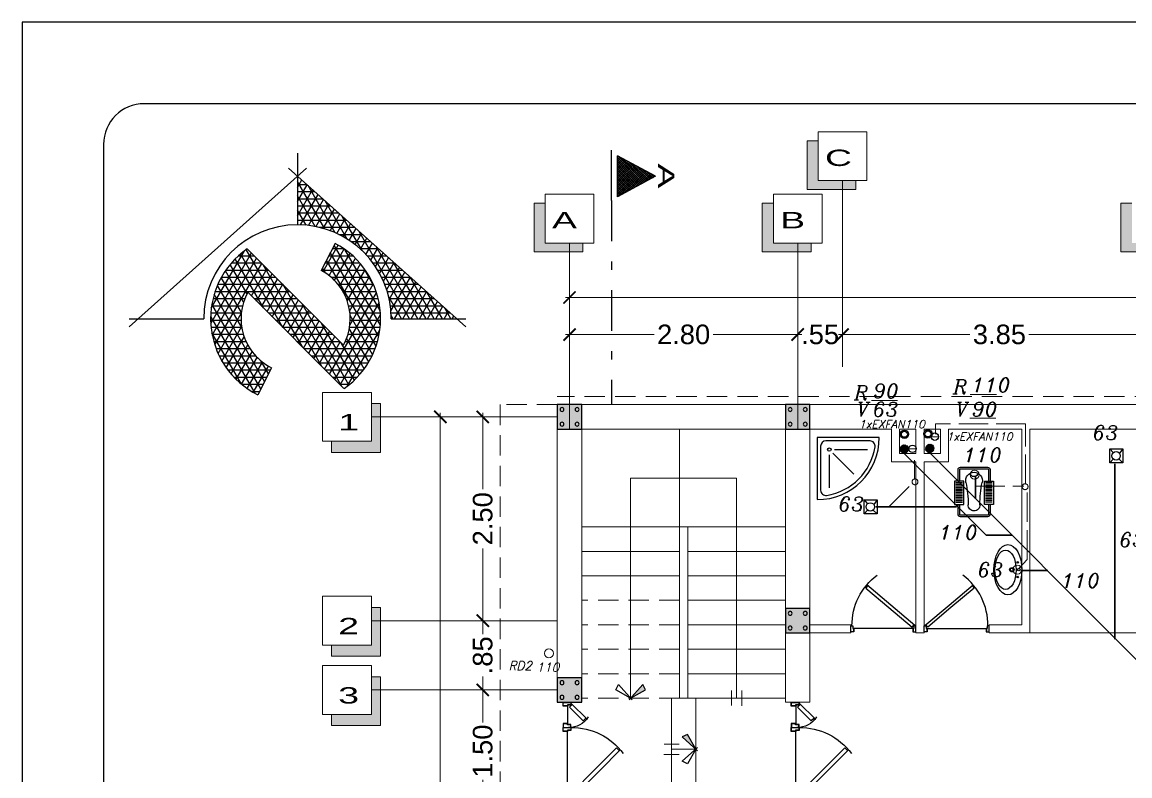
# Model space of a CAD drawing. Header units: millimetres. Extents: x 2647 to 3008, y 1750 to 1934.
# Drawn here: x 2848.25 to 2861.84, y 1770.88 to 1780.13 of the extents above; entities that cross this region are included whole.
import ezdxf

# ---------------------------------------------------------------- set-up
doc = ezdxf.new("R2010")
doc.units = ezdxf.units.MM
for name, pattern in [('0', [0]), ('ACAD_ISO02W100', [15, 12, -3]), ('DASHDOT', [1, 0.5, -0.25, 0, -0.25]), ('HIDDEN', [0.375, 0.25, -0.125])]:
    doc.linetypes.add(name, pattern=pattern)
for name, color, linetype, lineweight in [('.1', 164, 'Continuous', 5), ('00 rasm khat', 3, 'Continuous', 30), ('0000eleman', 4, 'Continuous', 13), ('0000eleman @ 1', 4, 'Continuous', 13), ('cooler', 130, 'Continuous', 40), ('E-elec', 140, 'Continuous', 5)]:
    doc.layers.add(name, color=color, linetype=linetype, lineweight=lineweight)
for name, color, linetype in [('3', 5, 'Continuous'), ('D', 135, 'Continuous'), ('wall02', 7, 'Continuous')]:
    doc.layers.add(name, color=color, linetype=linetype)
doc.styles.add('ITALIC', font='ITALIC.SHX', dxfattribs={"oblique": 15})
doc.styles.add('KA', font='swissck.ttf', dxfattribs={"oblique": 15, "height": 0.25})
doc.styles.get("Standard").update_dxf_attribs({"font": 'arial.ttf'})
doc.dimstyles.new('STANDARD$0', dxfattribs={"dimtxt": 0.15, "dimasz": 0.05, "dimexe": 0.05, "dimexo": 0.05, "dimgap": 0.05, "dimtad": 0, "dimzin": 0, "dimdsep": 46, "dimtxsty": 'Standard', "dimblk": 'DOT', "dimcen": 0.05, "dimdle": 0.05, "dimclrd": 256, "dimclre": 256, "dimclrt": 7, "dimadec": 0, "dimazin": 0, "dimtfac": 1, "dimtix": 1, "dimtofl": 0, "dimtmove": 1, "dimatfit": 0, "dimldrblk": 'OBLIQUE', "dimfxl": 0.05, "dimtolj": 1, "dimtzin": 0, "dimlwd": -1, "dimlwe": -1, "dimarcsym": 0})

# ---------------------------------------------------------------- blocks, each defined once
blk = doc.blocks.new('*X9')
at = {"color": 0}
for p, q in [((5.595, 15.035), (6.066, 15.506)), ((5.657, 15.149), (6.047, 15.54)), ((5.718, 15.264), (6.029, 15.575)), ((5.78, 15.379), (6.01, 15.609)), ((5.841, 15.493), (5.992, 15.644)), ((6.297, 15.075), (5.854, 15.518)), ((6.236, 15.189), (5.873, 15.552)), ((6.174, 15.304), (5.891, 15.587)), ((5.903, 15.608), (5.973, 15.678)), ((6.113, 15.419), (5.91, 15.621)), ((6.051, 15.533), (5.929, 15.656)), ((5.99, 15.648), (5.947, 15.69)), ((5.472, 14.806), (6.103, 15.437)), ((5.497, 14.778), (6.122, 15.402)), ((5.534, 14.92), (6.085, 15.471)), ((5.55, 14.778), (6.14, 15.368)), ((5.603, 14.778), (6.159, 15.333)), ((5.656, 14.778), (6.177, 15.299)), ((6.17, 14.778), (5.706, 15.242)), ((5.709, 14.778), (6.196, 15.264)), ((6.223, 14.778), (5.725, 15.276)), ((6.276, 14.778), (5.743, 15.311)), ((6.329, 14.778), (5.762, 15.345)), ((5.762, 14.778), (6.214, 15.23)), ((6.382, 14.778), (5.78, 15.38)), ((6.435, 14.778), (5.799, 15.414)), ((6.42, 14.846), (5.817, 15.449)), ((6.359, 14.96), (5.836, 15.483)), ((5.746, 14.778), (5.558, 14.966)), ((5.799, 14.778), (5.576, 15)), ((5.852, 14.778), (5.595, 15.035)), ((5.905, 14.778), (5.614, 15.069)), ((5.958, 14.778), (5.632, 15.104)), ((6.011, 14.778), (5.651, 15.138)), ((6.064, 14.778), (5.669, 15.173)), ((6.117, 14.778), (5.688, 15.207)), ((5.815, 14.778), (6.233, 15.195)), ((5.868, 14.778), (6.251, 15.161)), ((5.921, 14.778), (6.27, 15.126)), ((5.974, 14.778), (6.288, 15.092)), ((6.027, 14.778), (6.307, 15.057)), ((6.08, 14.778), (6.325, 15.023)), ((6.133, 14.778), (6.344, 14.988)), ((6.186, 14.778), (6.362, 14.954)), ((5.481, 14.778), (5.465, 14.793)), ((5.534, 14.778), (5.484, 14.828)), ((5.587, 14.778), (5.502, 14.862)), ((5.64, 14.778), (5.521, 14.897)), ((5.693, 14.778), (5.539, 14.931)), ((6.239, 14.778), (6.381, 14.919)), ((6.292, 14.778), (6.399, 14.885)), ((6.345, 14.778), (6.418, 14.85)), ((6.399, 14.778), (6.437, 14.816)), ((6.452, 14.778), (6.455, 14.781))]:
    blk.add_line(p, q, dxfattribs=at)
blk = doc.blocks.new('SEC1')
for p, q in [((2.795, 0.54), (2.545, 0.074)), ((2.795, 0.54), (3.045, 0.074)), ((2.5, 0), (3.115, 0)), ((2.545, 0.074), (3.045, 0.074))]:
    blk.add_line(p, q)
at = {"linetype": 'DASHDOT'}
blk.add_line((2.5, 0), (0, 0), dxfattribs=at)
at = {"xscale": -0.5, "yscale": 0.5, "zscale": 0.5}
blk.add_blockref('*X9', (5.773, -7.315), dxfattribs=at)
blk = doc.blocks.new('door 100 40 ali')
at = {"color": 0, "linetype": 'Continuous'}
for p, q in [((0.383, 0.407), (0.754, 0.719)), ((0.759, 0.713), (0.744, 0.701)), ((0.745, 0.7), (0.77, 0.67)), ((0.77, 0.67), (0.413, 0.371)), ((0.014, 0.098), (0.383, 0.407)), ((0.413, 0.371), (0.056, 0.071)), ((0.031, 0.102), (0.019, 0.092)), ((0.056, 0.071), (0.031, 0.102))]:
    blk.add_line(p, q, dxfattribs=at)
blk.add_line((0.014, 0.098), (0.019, 0.092))
at = {"color": 0}
blk.add_line((0.046, 0.052), (0.954, 0.052), dxfattribs=at)
at = {"color": 0, "linetype": 'Continuous'}
for points in [[(0.046, 0.052), (0.046, 0), (0, 0), (0, 0.092), (0.034, 0.092), (0.034, 0.052)], [(0.044, 0.051), (0.044, 0.002), (0.002, 0.002), (0.002, 0.09), (0.032, 0.09), (0.032, 0.051)], [(0.954, 0.052), (0.954, 0), (1, 0), (1, 0.092), (0.966, 0.092), (0.966, 0.052)], [(0.956, 0.051), (0.956, 0.002), (0.998, 0.002), (0.998, 0.09), (0.968, 0.09), (0.968, 0.051)]]:
    blk.add_lwpolyline(points, close=True, dxfattribs=at)
blk.add_arc((0.029, 0.103), 0.951, 359.3821, 53.5532, dxfattribs=at)
blk = doc.blocks.new('DBLDR120K')
at = {"linetype": 'Continuous'}
for p, q in [((-1.18, -0.096), (-1.186, -0.102)), ((-1.186, -0.102), (-0.995, -0.293)), ((-1.169, -0.107), (-1.18, -0.096)), ((-1.14, -0.078), (-1.169, -0.107)), ((-0.403, -0.42), (-0.06, -0.078)), ((-0.014, -0.102), (-0.368, -0.455)), ((-0.06, -0.078), (-0.031, -0.107)), ((-0.031, -0.107), (-0.02, -0.096)), ((-0.02, -0.096), (-0.014, -0.102)), ((-1, -0.276), (-0.971, -0.247)), ((-0.989, -0.287), (-1, -0.276)), ((-0.995, -0.293), (-0.989, -0.287)), ((-0.639, -0.657), (-0.403, -0.42)), ((-0.368, -0.455), (-0.615, -0.703)), ((-0.61, -0.686), (-0.639, -0.657)), ((-0.621, -0.697), (-0.61, -0.686)), ((-0.615, -0.703), (-0.621, -0.697))]:
    blk.add_line(p, q, dxfattribs=at)
for p, q in [((-1.152, -0.055), (-0.938, -0.055)), ((-1.14, -0.078), (-0.971, -0.247)), ((-0.048, -0.055), (-0.842, -0.055))]:
    blk.add_line(p, q)
for points in [[(-1.152, -0.055), (-1.152, 0), (-1.2, 0), (-1.2, -0.096), (-1.164, -0.096), (-1.164, -0.055)], [(-0.938, -0.055), (-0.938, 0), (-0.89, 0), (-0.89, -0.096), (-0.926, -0.096), (-0.926, -0.055)], [(-0.842, -0.055), (-0.842, 0), (-0.89, 0), (-0.89, -0.096), (-0.854, -0.096), (-0.854, -0.055)], [(-0.048, -0.055), (-0.048, 0), (0, 0), (0, -0.096), (-0.036, -0.096), (-0.036, -0.055)], [(-1.154, -0.053), (-1.154, -0.002), (-1.198, -0.002), (-1.198, -0.094), (-1.166, -0.094), (-1.166, -0.053)], [(-0.936, -0.053), (-0.936, -0.002), (-0.892, -0.002), (-0.892, -0.094), (-0.924, -0.094), (-0.924, -0.053)], [(-0.844, -0.053), (-0.844, -0.002), (-0.888, -0.002), (-0.888, -0.094), (-0.856, -0.094), (-0.856, -0.053)], [(-0.046, -0.053), (-0.046, -0.002), (-0.002, -0.002), (-0.002, -0.094), (-0.034, -0.094), (-0.034, -0.053)]]:
    blk.add_lwpolyline(points, close=True, dxfattribs=at)
for centre, radius, start, end in [((-1.665, -0.111), 0.776, 8.0415, 8.1907), ((-0.114, -0.111), 0.776, 171.8093, 171.9585), ((-1.154, -0.082), 0.264, 300.4974, 3.1415), ((-0.114, -0.111), 0.776, 178.9285, 233.9661)]:
    blk.add_arc(centre, radius, start, end)
blk = doc.blocks.new('FL3')
blk.add_hatch(color=256).paths.add_polyline_path([(0, 0), (0.149, -0.167), (0.181, -0.102)])
for p, q in [((0, 0), (-0.181, -0.102)), ((-0.149, -0.167), (0.02, 0.022)), ((0.149, -0.167), (-0.02, 0.022)), ((0, 0), (0.181, -0.102)), ((-0.181, -0.102), (-0.149, -0.167)), ((0.181, -0.102), (0.149, -0.167))]:
    blk.add_line(p, q)
blk = doc.blocks.new('N2')
at = {"linetype": 'Continuous'}
h = blk.add_hatch(dxfattribs=at)
h.set_pattern_fill('NET3', color=256, scale=0.7, style=0)
h.set_pattern_definition([(0, (-536.70879, -326.41474), (0, 0.0875), []), (60, (-536.70879, -326.41474), (-0.075777223, 0.04375), []), (120, (-536.70879, -326.41474), (-0.075777223, -0.04375), [])])
h.paths.add_polyline_path([(0.57, -2.885, 0.563601), (0.461, -1.104), (0.291, -1.436, -0.418627), (0.563, -2.351), (-0.617, -1.171, 0.570792), (-0.487, -2.961), (-0.318, -2.63, -0.42861), (-0.61, -1.704)])
h.paths.add_polyline_path([(0, -0.28), (0, -0.877, -0.414214), (1.151, -2.028), (1.954, -2.028)])
for p, q in [((0, 0), (0, -0.877)), ((0.111, -0.181), (-2.067, -2.129)), ((-0.111, -0.181), (2.067, -2.129)), ((0.563, -2.351), (-0.617, -1.171)), ((0.461, -1.104), (0.291, -1.436)), ((0.57, -2.885), (-0.61, -1.704)), ((-2.067, -2.028), (-1.151, -2.028)), ((1.151, -2.028), (2.067, -2.028)), ((-0.318, -2.63), (-0.487, -2.961))]:
    blk.add_line(p, q)
for centre, radius, start, end in [((0, -2.028), 1.151, 0, 180), ((-0.023, -2.028), 1.043, 124.7134, 243.583), ((-0.023, -2.028), 1.043, 304.7134, 62.336), ((-0.023, -2.028), 0.67, 331.1276, 61.9896), ((-0.023, -2.028), 0.67, 151.1276, 243.9294)]:
    blk.add_arc(centre, radius, start, end)
blk = doc.blocks.new('SHENAJ')
blk.add_hatch(color=256).paths.add_polyline_path([(0, 0.25), (-0.25, 0.25), (-0.25, 0), (0, 0)])
blk.add_lwpolyline([(-0.25, 0.25), (0, 0.25), (0, 0), (-0.25, 0)], close=True)
for centre in [(-0.202, 0.2), (-0.048, 0.2), (-0.202, 0.05), (-0.048, 0.05)]:
    blk.add_circle(centre, 0.02)
blk = doc.blocks.new('_ArchTick')
at = {"color": 0, "linetype": 'ByBlock', "const_width": 0.15}
blk.add_lwpolyline([(-0.5, -0.5), (0.5, 0.5)], dxfattribs=at)
blk = doc.blocks.new('*D329')
at = {"layer": '.1', "ltscale": 0.9, "transparency": 16777216}
for p, q in [((2854.962, 1776.749), (2854.962, 1776.949)), ((2872.122, 1776.749), (2872.122, 1776.949)), ((2854.912, 1776.749), (2863.099, 1776.749)), ((2872.172, 1776.749), (2863.986, 1776.749))]:
    blk.add_line(p, q, dxfattribs=at)
at = {"layer": 'Defpoints', "color": 0, "ltscale": 0.9, "transparency": 16777216}
for p in [(2854.962, 1776.729), (2872.122, 1776.749), (2872.122, 1776.729)]:
    blk.add_point(p, dxfattribs=at)
at = {"layer": '.1', "ltscale": 0.9, "transparency": 16777216, "xscale": 0.15, "yscale": 0.15, "zscale": 0.15, "rotation": 180}
blk.add_blockref('_ArchTick', (2854.962, 1776.749), dxfattribs=at)
at = {"layer": '.1', "ltscale": 0.9, "transparency": 16777216, "xscale": 0.15, "yscale": 0.15, "zscale": 0.15}
blk.add_blockref('_ArchTick', (2872.122, 1776.749), dxfattribs=at)
at = {"layer": '.1', "color": 7, "lineweight": 5, "ltscale": 0.9, "transparency": 16777216, "insert": (2863.542, 1776.749), "char_height": 0.24, "attachment_point": 5}
blk.add_mtext('17.16', dxfattribs=at)
blk = doc.blocks.new('*D330')
at = {"layer": '.1', "ltscale": 0.9, "transparency": 16777216}
for p, q in [((2854.962, 1776.295), (2854.962, 1776.495)), ((2857.762, 1776.295), (2857.762, 1776.495)), ((2854.912, 1776.295), (2855.999, 1776.295)), ((2857.812, 1776.295), (2856.726, 1776.295))]:
    blk.add_line(p, q, dxfattribs=at)
at = {"layer": 'Defpoints', "color": 0, "ltscale": 0.9, "transparency": 16777216}
for p in [(2854.962, 1776.276), (2857.762, 1776.295), (2857.762, 1776.276)]:
    blk.add_point(p, dxfattribs=at)
at = {"layer": '.1', "ltscale": 0.9, "transparency": 16777216, "xscale": 0.15, "yscale": 0.15, "zscale": 0.15, "rotation": 180}
blk.add_blockref('_ArchTick', (2854.962, 1776.295), dxfattribs=at)
at = {"layer": '.1', "ltscale": 0.9, "transparency": 16777216, "xscale": 0.15, "yscale": 0.15, "zscale": 0.15}
blk.add_blockref('_ArchTick', (2857.762, 1776.295), dxfattribs=at)
at = {"layer": '.1', "color": 7, "lineweight": 5, "ltscale": 0.9, "transparency": 16777216, "insert": (2856.362, 1776.295), "char_height": 0.24, "attachment_point": 5}
blk.add_mtext('2.80', dxfattribs=at)
blk = doc.blocks.new('*D331')
at = {"layer": '.1', "ltscale": 0.9, "transparency": 16777216}
for p, q in [((2857.762, 1776.295), (2857.762, 1776.495)), ((2858.312, 1776.295), (2858.312, 1776.495)), ((2857.762, 1776.295), (2857.612, 1776.295)), ((2858.312, 1776.295), (2858.462, 1776.295))]:
    blk.add_line(p, q, dxfattribs=at)
at = {"layer": 'Defpoints', "color": 0, "ltscale": 0.9, "transparency": 16777216}
for p in [(2857.762, 1776.276), (2858.312, 1776.295), (2858.312, 1776.295)]:
    blk.add_point(p, dxfattribs=at)
at = {"layer": '.1', "ltscale": 0.9, "transparency": 16777216, "xscale": 0.15, "yscale": 0.15, "zscale": 0.15}
blk.add_blockref('_ArchTick', (2857.762, 1776.295), dxfattribs=at)
at = {"layer": '.1', "ltscale": 0.9, "transparency": 16777216, "xscale": 0.15, "yscale": 0.15, "zscale": 0.15, "rotation": 180}
blk.add_blockref('_ArchTick', (2858.312, 1776.295), dxfattribs=at)
at = {"layer": '.1', "color": 7, "lineweight": 5, "ltscale": 0.9, "transparency": 16777216, "insert": (2858.037, 1776.295), "char_height": 0.24, "attachment_point": 5}
blk.add_mtext('.55', dxfattribs=at)
blk = doc.blocks.new('*D332')
at = {"layer": '.1', "ltscale": 0.9, "transparency": 16777216}
for p, q in [((2858.312, 1776.295), (2858.312, 1776.495)), ((2862.162, 1776.295), (2862.162, 1776.495)), ((2858.262, 1776.295), (2859.875, 1776.295)), ((2862.212, 1776.295), (2860.6, 1776.295))]:
    blk.add_line(p, q, dxfattribs=at)
at = {"layer": 'Defpoints', "color": 0, "ltscale": 0.9, "transparency": 16777216}
for p in [(2858.312, 1776.295), (2862.162, 1776.295), (2862.162, 1776.295)]:
    blk.add_point(p, dxfattribs=at)
at = {"layer": '.1', "ltscale": 0.9, "transparency": 16777216, "xscale": 0.15, "yscale": 0.15, "zscale": 0.15, "rotation": 180}
blk.add_blockref('_ArchTick', (2858.312, 1776.295), dxfattribs=at)
at = {"layer": '.1', "ltscale": 0.9, "transparency": 16777216, "xscale": 0.15, "yscale": 0.15, "zscale": 0.15}
blk.add_blockref('_ArchTick', (2862.162, 1776.295), dxfattribs=at)
at = {"layer": '.1', "color": 7, "lineweight": 5, "ltscale": 0.9, "transparency": 16777216, "insert": (2860.237, 1776.295), "char_height": 0.24, "attachment_point": 5}
blk.add_mtext('3.85', dxfattribs=at)
blk = doc.blocks.new('RUSHY03')
at = {"linetype": 'Continuous'}
for centre, radius in [((0, 0), 0.015), ((-0.09, -0.014), 0.01), ((0, -0.085), 0.0273), ((0, -0.085), 0.021), ((0.09, -0.014), 0.01)]:
    blk.add_circle(centre, radius, dxfattribs=at)
for centre, major_axis, ratio in [((0, -0.134), (0.308, 0), 0.556234), ((0, -0.163), (0.242, 0), 0.538462)]:
    blk.add_ellipse(centre, major_axis=major_axis, ratio=ratio, dxfattribs=at)
blk = doc.blocks.new('KHALAF')
at = {"linetype": 'Continuous'}
for p, q in [((-0.462, -0.185), (-0.378, -0.185)), ((-0.462, -0.205), (-0.378, -0.205)), ((-0.462, -0.225), (-0.378, -0.225)), ((-0.462, -0.245), (-0.378, -0.245)), ((-0.462, -0.265), (-0.378, -0.265)), ((-0.013, -0.185), (-0.097, -0.185)), ((-0.013, -0.205), (-0.097, -0.205)), ((-0.013, -0.225), (-0.097, -0.225)), ((-0.013, -0.245), (-0.097, -0.245)), ((-0.013, -0.265), (-0.097, -0.265)), ((-0.462, -0.285), (-0.378, -0.285)), ((-0.462, -0.305), (-0.378, -0.305)), ((-0.462, -0.325), (-0.378, -0.325)), ((-0.462, -0.345), (-0.378, -0.345)), ((-0.462, -0.365), (-0.378, -0.365)), ((-0.462, -0.385), (-0.378, -0.385)), ((-0.462, -0.405), (-0.378, -0.405)), ((-0.013, -0.285), (-0.097, -0.285)), ((-0.013, -0.305), (-0.097, -0.305)), ((-0.013, -0.325), (-0.097, -0.325)), ((-0.013, -0.345), (-0.097, -0.345)), ((-0.013, -0.365), (-0.097, -0.365)), ((-0.013, -0.385), (-0.097, -0.385)), ((-0.013, -0.405), (-0.097, -0.405)), ((-0.462, -0.425), (-0.378, -0.425)), ((-0.013, -0.425), (-0.097, -0.425))]:
    blk.add_line(p, q, dxfattribs=at)
for points in [[(-0.438, -0.168), (-0.438, -0.031, -0.414214), (-0.408, -0.001), (-0.068, -0.001, -0.414214), (-0.038, -0.031), (-0.038, -0.168, -0.414214)], [(-0.418, -0.168), (-0.418, -0.031, -0.414214), (-0.408, -0.021), (-0.068, -0.021, -0.414214), (-0.058, -0.031), (-0.058, -0.168, -0.414214)], [(-0.038, -0.453), (-0.038, -0.571, -0.414214), (-0.068, -0.601), (-0.408, -0.601, -0.414214), (-0.438, -0.571), (-0.438, -0.453)], [(-0.058, -0.453), (-0.058, -0.571, -0.414214), (-0.068, -0.581), (-0.408, -0.581, -0.414214), (-0.418, -0.571)], [(-0.418, -0.571), (-0.418, -0.453, -0.414214)]]:
    blk.add_lwpolyline(points, format="xyb", dxfattribs=at)
for points in [[(-0.477, -0.168), (-0.477, -0.453), (-0.364, -0.453), (-0.364, -0.168)], [(0.002, -0.168), (0.002, -0.453), (-0.111, -0.453), (-0.111, -0.168)]]:
    blk.add_lwpolyline(points, close=True, dxfattribs=at)
for centre, radius, start, end in [((-0.238, -0.162), 0.103, 90, 192.2454), ((-0.238, -0.065), 0.0484, 186.9447, 353.0553), ((-0.238, -0.162), 0.103, 347.7546, 90), ((-1.509, -0.438), 1.199, 359.0688, 12.2454), ((1.034, -0.438), 1.199, 167.7546, 180.9312), ((-0.238, -0.459), 0.0733, 179.0688, 270), ((-0.238, -0.459), 0.0733, 270, 0.9312)]:
    blk.add_arc(centre, radius, start, end, dxfattribs=at)
blk = doc.blocks.new('PL_SHOWER_TRAY_CORNER')
at = {"linetype": 'Continuous'}
h = blk.add_hatch(dxfattribs=at)
h.set_pattern_fill('EMPTY_FILL', color=0, scale=1000000.0, style=0)
h.set_pattern_definition([(0, (1000000, 1000000), (0, 1000000), [1e-05, -1000000])])
h.paths.add_polyline_path([(-0.45, 0), (-0.45, 0.9, -0.414214), (0.45, 0)], flags=0)
at = {"color": 0, "linetype": 'ByBlock'}
for p, q in [((-0.45, 0.9), (-0.45, 0)), ((-0.4, 0.765), (-0.4, 0.125)), ((-0.275, 0.25), (-0.275, 0.729)), ((-0.222, 0.228), (0.08, 0.53)), ((-0.2, 0.175), (0.279, 0.175)), ((-0.45, 0), (0.45, 0)), ((-0.325, 0.05), (0.315, 0.05))]:
    blk.add_line(p, q, dxfattribs=at)
blk.add_circle((-0.275, 0.175), 0.025, dxfattribs=at)
for centre, radius, start, end in [((-0.45, 0), 0.9, 360, 90), ((-0.325, 0.765), 0.075, 80.7182, 180), ((-0.45, 0), 0.85, 9.2818, 80.7182), ((-0.325, 0.125), 0.075, 180, 270), ((0.315, 0.125), 0.075, 270, 9.2818)]:
    blk.add_arc(centre, radius, start, end, dxfattribs=at)
blk = doc.blocks.new('*D337')
at = {"layer": '.1', "ltscale": 0.9, "transparency": 16777216}
for p, q in [((2853.376, 1775.335), (2853.376, 1770.505)), ((2853.472, 1775.285), (2853.176, 1775.285)), ((2853.376, 1764.785), (2853.376, 1769.616)), ((2853.472, 1764.835), (2853.176, 1764.835))]:
    blk.add_line(p, q, dxfattribs=at)
at = {"layer": 'Defpoints', "color": 0, "ltscale": 0.9, "transparency": 16777216}
for p in [(2853.672, 1775.285), (2853.376, 1764.835), (2853.672, 1764.835)]:
    blk.add_point(p, dxfattribs=at)
at = {"layer": '.1', "ltscale": 0.9, "transparency": 16777216, "xscale": 0.15, "yscale": 0.15, "zscale": 0.15}
for p, rotation in [((2853.376, 1775.285), 90), ((2853.376, 1764.835), 270)]:
    blk.add_blockref('_ArchTick', p, dxfattribs=dict(at, rotation=rotation))
at = {"layer": '.1', "color": 7, "ltscale": 0.9, "transparency": 16777216, "insert": (2853.376, 1770.06), "char_height": 0.24, "attachment_point": 5, "rotation": 90}
blk.add_mtext('10.45', dxfattribs=at)
blk = doc.blocks.new('*D338')
at = {"layer": '.1', "ltscale": 0.9, "transparency": 16777216}
for p, q in [((2853.897, 1775.335), (2853.897, 1774.399)), ((2853.897, 1775.285), (2853.697, 1775.285)), ((2853.897, 1772.735), (2853.897, 1773.672)), ((2853.897, 1772.785), (2853.697, 1772.785))]:
    blk.add_line(p, q, dxfattribs=at)
at = {"layer": 'Defpoints', "color": 0, "ltscale": 0.9, "transparency": 16777216}
for p in [(2853.961, 1775.285), (2853.897, 1772.785), (2853.961, 1772.785)]:
    blk.add_point(p, dxfattribs=at)
at = {"layer": '.1', "ltscale": 0.9, "transparency": 16777216, "xscale": 0.15, "yscale": 0.15, "zscale": 0.15}
for p, rotation in [((2853.897, 1775.285), 90), ((2853.897, 1772.785), 270)]:
    blk.add_blockref('_ArchTick', p, dxfattribs=dict(at, rotation=rotation))
at = {"layer": '.1', "color": 7, "lineweight": 5, "ltscale": 0.9, "transparency": 16777216, "insert": (2853.897, 1774.035), "char_height": 0.24, "attachment_point": 5, "rotation": 90}
blk.add_mtext('2.50', dxfattribs=at)
blk = doc.blocks.new('*D339')
at = {"layer": '.1', "ltscale": 0.9, "transparency": 16777216}
for p, q in [((2853.897, 1772.785), (2853.697, 1772.785)), ((2853.897, 1772.835), (2853.897, 1772.621)), ((2853.897, 1771.885), (2853.897, 1772.099)), ((2853.897, 1771.935), (2853.697, 1771.935))]:
    blk.add_line(p, q, dxfattribs=at)
at = {"layer": 'Defpoints', "color": 0, "ltscale": 0.9, "transparency": 16777216}
for p in [(2853.961, 1772.785), (2853.897, 1771.935), (2853.897, 1771.935)]:
    blk.add_point(p, dxfattribs=at)
at = {"layer": '.1', "ltscale": 0.9, "transparency": 16777216, "xscale": 0.15, "yscale": 0.15, "zscale": 0.15}
for p, rotation in [((2853.897, 1772.785), 90), ((2853.897, 1771.935), 270)]:
    blk.add_blockref('_ArchTick', p, dxfattribs=dict(at, rotation=rotation))
at = {"layer": '.1', "color": 7, "lineweight": 5, "ltscale": 0.9, "transparency": 16777216, "insert": (2853.897, 1772.36), "char_height": 0.24, "attachment_point": 5, "rotation": 90}
blk.add_mtext('.85', dxfattribs=at)
blk = doc.blocks.new('*D340')
at = {"layer": '.1', "ltscale": 0.9, "transparency": 16777216}
for p, q in [((2853.897, 1771.935), (2853.697, 1771.935)), ((2853.897, 1771.985), (2853.897, 1771.535)), ((2853.897, 1770.385), (2853.897, 1770.835)), ((2853.897, 1770.435), (2853.697, 1770.435))]:
    blk.add_line(p, q, dxfattribs=at)
at = {"layer": 'Defpoints', "color": 0, "ltscale": 0.9, "transparency": 16777216}
for p in [(2853.897, 1771.935), (2853.897, 1770.435), (2853.897, 1770.435)]:
    blk.add_point(p, dxfattribs=at)
at = {"layer": '.1', "ltscale": 0.9, "transparency": 16777216, "xscale": 0.15, "yscale": 0.15, "zscale": 0.15}
for p, rotation in [((2853.897, 1771.935), 90), ((2853.897, 1770.435), 270)]:
    blk.add_blockref('_ArchTick', p, dxfattribs=dict(at, rotation=rotation))
at = {"layer": '.1', "color": 7, "lineweight": 5, "ltscale": 0.9, "transparency": 16777216, "insert": (2853.897, 1771.185), "char_height": 0.24, "attachment_point": 5, "rotation": 90}
blk.add_mtext('1.50', dxfattribs=at)
blk = doc.blocks.new('R2')
at = {"color": 4, "ltscale": 3.5}
blk.add_line((4.1, 7.1), (4.1, -2.4), dxfattribs=at)
at = {"layer": 'cooler', "color": 4, "lineweight": -3}
blk.add_circle((4.1, 2.4), 4.72, dxfattribs=at)
blk = doc.blocks.new('kafshoo')
at = {"layer": 'wall02', "color": 6}
blk.add_line((2697.732, 1176.463), (2697.684, 1176.417), dxfattribs=at)
blk.add_lwpolyline([(2697.56, 1176.463), (2697.732, 1176.463), (2697.732, 1176.305), (2697.56, 1176.305)], close=True, dxfattribs=at)
blk.add_circle((2697.646, 1176.381), 0.0524, dxfattribs=at)
blk = doc.blocks.new('kafsho')
at = {"layer": 'wall02', "color": 6}
for p, q in [((2697.56, 1176.463), (2697.614, 1176.422)), ((2697.56, 1176.305), (2697.607, 1176.346)), ((2697.732, 1176.305), (2697.685, 1176.346))]:
    blk.add_line(p, q, dxfattribs=at)
at = {"layer": 'wall02', "color": 3}
blk.add_blockref('kafshoo', (0, 0), dxfattribs=at)
blk = doc.blocks.new('kadr')
at = {"ltscale": 0.01}
for p, q in [((280.693, -212.825), (250.993, -212.825)), ((250.993, -212.825), (250.993, -233.825)), ((279.193, -213.825), (252.493, -213.825)), ((251.993, -214.325), (251.993, -232.325))]:
    blk.add_line(p, q, dxfattribs=at)
blk.add_arc((252.493, -214.325), 0.5, 90, 180, dxfattribs=at)
blk = doc.blocks.new('bb')
at = {"color": 1, "linetype": 'ACAD_ISO02W100', "lineweight": 20}
blk.add_blockref('kadr', (63.098, 15.786), dxfattribs=at)

msp = doc.modelspace()

# ---------------------------------------------------------------- hatches: boundary and pattern name
at = {"layer": '0000eleman', "linetype": '0', "lineweight": 13}
h = msp.add_hatch(dxfattribs=at)
h.set_pattern_fill('ANSI31', color=4, scale=0.05783, angle=90, style=0)
h.set_pattern_definition([(135, (2741.010093, 1392.149279), (-0.00511148132, -0.00511148132), [])])
h.paths.add_polyline_path([(2859.069, 1774.943, 1), (2859.069, 1774.834, 1)])
h = msp.add_hatch(dxfattribs=at)
h.set_pattern_fill('ANSI31', color=4, scale=0.05783, angle=90, style=0)
h.set_pattern_definition([(135, (2741.3231224, 1392.15739), (-0.00511148132, -0.00511148132), [])])
h.paths.add_polyline_path([(2859.382, 1774.951, 1), (2859.382, 1774.842, 1)])
at = {"layer": 'D', "linetype": 'Continuous', "lineweight": 5}
for points in [[(2858.475, 1778.072), (2858.475, 1778.182), (2858.013, 1778.182), (2858.013, 1778.672), (2857.876, 1778.672), (2857.876, 1778.072)], [(2855.125, 1777.307), (2855.125, 1777.417), (2854.663, 1777.417), (2854.663, 1777.907), (2854.526, 1777.907), (2854.526, 1777.307)], [(2857.925, 1777.307), (2857.925, 1777.417), (2857.463, 1777.417), (2857.463, 1777.907), (2857.326, 1777.907), (2857.326, 1777.307)], [(2862.325, 1777.307), (2862.325, 1777.417), (2861.863, 1777.417), (2861.863, 1777.907), (2861.726, 1777.907), (2861.726, 1777.307)], [(2852.641, 1775.448), (2852.531, 1775.448), (2852.531, 1774.985), (2852.041, 1774.985), (2852.041, 1774.848), (2852.641, 1774.848)], [(2852.641, 1772.948), (2852.531, 1772.948), (2852.531, 1772.485), (2852.041, 1772.485), (2852.041, 1772.348), (2852.641, 1772.348)], [(2852.641, 1772.098), (2852.531, 1772.098), (2852.531, 1771.635), (2852.041, 1771.635), (2852.041, 1771.498), (2852.641, 1771.498)]]:
    msp.add_hatch(color=8, dxfattribs=at).paths.add_polyline_path(points)

# ---------------------------------------------------------------- linework, layer by layer
at = {"color": 8, "linetype": 'HIDDEN', "lineweight": 5}
for p, q in [((2872.272, 1775.535), (2854.812, 1775.535)), ((2854.112, 1775.435), (2854.112, 1770.285)), ((2854.812, 1775.435), (2854.112, 1775.435)), ((2856.312, 1773.035), (2855.112, 1773.035)), ((2856.312, 1772.735), (2855.112, 1772.735)), ((2856.312, 1772.435), (2855.112, 1772.435)), ((2856.312, 1772.135), (2855.112, 1772.135)), ((2856.312, 1771.835), (2855.112, 1771.835))]:
    msp.add_line(p, q, dxfattribs=at)
at = {"color": 8, "lineweight": 5}
for p, q in [((2866.162, 1775.435), (2854.812, 1775.435)), ((2854.812, 1775.435), (2854.812, 1771.785)), ((2857.612, 1775.135), (2855.112, 1775.135)), ((2855.112, 1775.135), (2855.112, 1771.785)), ((2857.612, 1775.135), (2857.612, 1771.785)), ((2858.912, 1775.135), (2857.912, 1775.135)), ((2857.912, 1775.135), (2857.912, 1772.735)), ((2858.912, 1775.135), (2858.912, 1774.735)), ((2859.212, 1775.135), (2859.012, 1775.135)), ((2859.012, 1775.135), (2859.012, 1774.835)), ((2859.212, 1775.135), (2859.212, 1774.835)), ((2859.512, 1775.135), (2859.312, 1775.135)), ((2859.312, 1775.135), (2859.312, 1774.835)), ((2859.512, 1775.135), (2859.512, 1774.835)), ((2860.512, 1775.135), (2859.612, 1775.135)), ((2859.612, 1775.135), (2859.612, 1774.735)), ((2860.512, 1775.135), (2860.512, 1772.735)), ((2862.012, 1775.135), (2860.612, 1775.135)), ((2860.612, 1775.135), (2860.612, 1772.635)), ((2859.212, 1774.835), (2859.012, 1774.835)), ((2859.512, 1774.835), (2859.312, 1774.835)), ((2859.212, 1774.735), (2858.912, 1774.735)), ((2859.212, 1774.735), (2859.212, 1772.635)), ((2859.612, 1774.735), (2859.312, 1774.735)), ((2859.312, 1774.735), (2859.312, 1772.635)), ((2858.412, 1772.735), (2857.912, 1772.735)), ((2858.412, 1772.735), (2858.412, 1772.635)), ((2860.512, 1772.735), (2860.112, 1772.735)), ((2860.112, 1772.735), (2860.112, 1772.635)), ((2858.412, 1772.635), (2857.912, 1772.635)), ((2857.912, 1772.635), (2857.912, 1771.785)), ((2859.312, 1772.635), (2859.212, 1772.635)), ((2860.612, 1772.635), (2860.112, 1772.635)), ((2855.112, 1771.785), (2854.812, 1771.785)), ((2857.912, 1771.785), (2857.612, 1771.785))]:
    msp.add_line(p, q, dxfattribs=at)
at = {"color": 1, "linetype": 'ACAD_ISO02W100', "lineweight": 20, "ltscale": 0.03}
for p, q in [((2860.557, 1775.198), (2859.453, 1775.198)), ((2859.453, 1775.198), (2859.453, 1775.074)), ((2860.557, 1774.462), (2860.557, 1775.198)), ((2858.876, 1774.177), (2859.195, 1774.497)), ((2859.943, 1774.435), (2860.535, 1774.435)), ((2860.579, 1773.536), (2860.579, 1774.388)), ((2860.475, 1773.427), (2860.579, 1773.536))]:
    msp.add_line(p, q, dxfattribs=at)
at = {"color": 2, "linetype": 'Continuous', "lineweight": 30, "ltscale": 0.03}
for p, q in [((2859.062, 1774.845), (2859.737, 1774.17)), ((2859.37, 1774.854), (2869.504, 1764.72)), ((2861.654, 1774.71), (2861.654, 1772.559)), ((2859.942, 1774.551), (2859.942, 1774.278)), ((2858.722, 1774.183), (2859.711, 1774.183)), ((2859.737, 1774.17), (2860.073, 1773.834)), ((2860.073, 1773.834), (2860.39, 1773.834)), ((2860.505, 1773.402), (2860.83, 1773.402))]:
    msp.add_line(p, q, dxfattribs=at)
at = {"color": 1, "linetype": 'ACAD_ISO02W100', "lineweight": 20, "ltscale": 0.02}
msp.add_line((2859.195, 1774.515), (2859.195, 1774.852), dxfattribs=at)
at = {"color": 8, "lineweight": 5, "ltscale": 0.9}
msp.add_line((2860.612, 1772.635), (2862.012, 1772.635), dxfattribs=at)
at = {"layer": '00 rasm khat', "color": 2, "linetype": 'ACAD_ISO02W100', "lineweight": 13, "ltscale": 0.02}
for centre in [(2859.201, 1774.488), (2860.552, 1774.428)]:
    msp.add_circle(centre, 0.0361, dxfattribs=at)
at = {"layer": '0000eleman', "color": 2, "linetype": '0', "lineweight": 13}
for p, q in [((2858.666, 1775.486, 0), (2858.986, 1775.486, 0)), ((2859.88, 1775.56, 0), (2860.2, 1775.56, 0)), ((2859.873, 1775.269, 0), (2860.193, 1775.269, 0))]:
    msp.add_line(p, q, dxfattribs=at)
at = {"layer": '0000eleman', "color": 4, "linetype": '0', "lineweight": 13}
for centre in [(2859.932, 1774.576, 0), (2860.458, 1773.412, 0)]:
    msp.add_circle(centre, 0.0555, dxfattribs=at)
at = {"layer": '3', "color": 1, "linetype": '0', "lineweight": 9, "ltscale": 0.02}
msp.add_circle((2854.709, 1772.384), 0.055, dxfattribs=at)
at = {"layer": 'D', "color": 8, "linetype": 'Continuous', "lineweight": 5}
for p, q in [((2858.312, 1775.9), (2858.312, 1778.182)), ((2854.962, 1775.135), (2854.962, 1777.417)), ((2857.762, 1775.135), (2857.762, 1777.417)), ((2854.812, 1775.285), (2852.531, 1775.285)), ((2856.312, 1775.135), (2856.312, 1773.935)), ((2857.012, 1774.535), (2855.712, 1774.535)), ((2855.712, 1774.535), (2855.712, 1771.835)), ((2857.012, 1771.835), (2857.012, 1774.535)), ((2856.312, 1773.935), (2855.112, 1773.935)), ((2857.612, 1773.935), (2856.412, 1773.935)), ((2856.312, 1773.635), (2855.112, 1773.635)), ((2857.612, 1773.635), (2856.412, 1773.635)), ((2856.312, 1773.335), (2855.112, 1773.335)), ((2857.612, 1773.335), (2856.412, 1773.335)), ((2857.612, 1773.035), (2856.412, 1773.035)), ((2854.812, 1772.785), (2852.531, 1772.785)), ((2857.612, 1772.735), (2856.412, 1772.735)), ((2857.612, 1772.435), (2856.412, 1772.435)), ((2857.612, 1772.135), (2856.412, 1772.135)), ((2854.812, 1771.935), (2852.531, 1771.935)), ((2856.951, 1771.744), (2856.951, 1771.929)), ((2857.078, 1771.741), (2857.078, 1771.929)), ((2856.212, 1771.835), (2856.212, 1770.585)), ((2857.612, 1771.835), (2856.412, 1771.835)), ((2856.512, 1771.835), (2856.512, 1770.585)), ((2856.124, 1771.271), (2856.309, 1771.271)), ((2856.121, 1771.145), (2856.309, 1771.145)), ((2856.512, 1771.21), (2856.212, 1771.21))]:
    msp.add_line(p, q, dxfattribs=at)
for points in [[(2858.612, 1778.781), (2858.612, 1778.182), (2858.013, 1778.182), (2858.013, 1778.781)], [(2855.262, 1778.016), (2855.262, 1777.417), (2854.663, 1777.417), (2854.663, 1778.016)], [(2858.062, 1778.016), (2858.062, 1777.417), (2857.463, 1777.417), (2857.463, 1778.016)], [(2851.931, 1775.585), (2852.531, 1775.585), (2852.531, 1774.985), (2851.931, 1774.985)], [(2856.312, 1773.935), (2856.412, 1773.935), (2856.412, 1771.835), (2856.312, 1771.835)], [(2851.931, 1773.085), (2852.531, 1773.085), (2852.531, 1772.485), (2851.931, 1772.485)], [(2851.931, 1772.235), (2852.531, 1772.235), (2852.531, 1771.635), (2851.931, 1771.635)]]:
    msp.add_lwpolyline(points, close=True, dxfattribs=at)
for points in [[(2858.475, 1778.182), (2858.475, 1778.072), (2857.876, 1778.072), (2857.876, 1778.672), (2858.013, 1778.672)], [(2855.125, 1777.417), (2855.125, 1777.307), (2854.526, 1777.307), (2854.526, 1777.907), (2854.663, 1777.907)], [(2857.925, 1777.417), (2857.925, 1777.307), (2857.326, 1777.307), (2857.326, 1777.907), (2857.463, 1777.907)], [(2862.325, 1777.417), (2862.325, 1777.307), (2861.726, 1777.307), (2861.726, 1777.907), (2861.863, 1777.907)], [(2852.531, 1775.448), (2852.641, 1775.448), (2852.641, 1774.848), (2852.041, 1774.848), (2852.041, 1774.985)], [(2852.531, 1772.948), (2852.641, 1772.948), (2852.641, 1772.348), (2852.041, 1772.348), (2852.041, 1772.485)], [(2852.531, 1772.098), (2852.641, 1772.098), (2852.641, 1771.498), (2852.041, 1771.498), (2852.041, 1771.635)]]:
    msp.add_lwpolyline(points, dxfattribs=at)
at = {"layer": 'E-elec', "color": 4, "lineweight": -3}
for centre, radius in [((2859.071, 1775.071), 0.0518), ((2859.071, 1775.071), 0.0371), ((2859.36, 1775.076), 0.0518), ((2859.36, 1775.076), 0.0371)]:
    msp.add_circle(centre, radius, dxfattribs=at)

# ---------------------------------------------------------------- block references
at = {"color": 1, "linetype": 'ACAD_ISO02W100', "lineweight": 20}
msp.add_blockref('bb', (2534.154, 1977.165), dxfattribs=at)
at = {"layer": '0000eleman', "color": 3, "linetype": '0', "lineweight": 13, "xscale": 0.009641162166190001, "yscale": 0.009641162166190001, "zscale": 0.009641162166190001, "rotation": 89.99999999999999}
for p in [(2859.468, 1775.002), (2859.193, 1774.854)]:
    msp.add_blockref('R2', p, dxfattribs=at)
at = {"layer": '0000eleman @ 1', "color": 3, "lineweight": 13, "rotation": 270}
for p in [(1685.287, 4472.453), (1682.272, 4471.826)]:
    msp.add_blockref('kafsho', p, dxfattribs=at)
at = {"layer": 'D', "linetype": 'Continuous'}
msp.add_blockref('N2', (2851.624, 1778.517), dxfattribs=at)
at = {"layer": 'D', "color": 8, "linetype": 'Continuous', "lineweight": 5, "xscale": -1}
for name, p, rotation in [('SEC1', (2855.477, 1775.44), 270), ('FL3', (2855.712, 1771.835), 180), ('DBLDR120K', (2854.882, 1770.585), 90), ('DBLDR120K', (2857.682, 1770.585), 90), ('FL3', (2856.512, 1771.21), 270)]:
    msp.add_blockref(name, p, dxfattribs=dict(at, rotation=rotation))
at = {"layer": 'D', "color": 8, "linetype": 'Continuous', "lineweight": 5}
for name, p, xscale, yscale, zscale in [('SHENAJ', (2854.812, 1775.135), -1.199999999999999, 1.199999999999999, 1.199999999999999), ('SHENAJ', (2857.612, 1775.135), -1.199999999999999, 1.199999999999999, 1.199999999999999), ('door 100 40 ali', (2859.312, 1772.648), 0.8, 0.8, 0.8), ('SHENAJ', (2857.612, 1772.635), -1.199999999999999, 1.199999999999999, 1.199999999999999), ('SHENAJ', (2854.812, 1771.785), -1.199999999999999, 1.199999999999999, 1.199999999999999)]:
    msp.add_blockref(name, p, dxfattribs=dict(at, xscale=xscale, yscale=yscale, zscale=zscale))
for name, p, xscale, yscale, zscale, rotation in [('PL_SHOWER_TRAY_CORNER', (2858.001, 1774.651), 0.8470000000000001, 0.8470000000000001, 0.8470000000000001, 270), ('door 100 40 ali', (2859.212, 1772.648), -0.8, 0.8, 0.8, 359.9999999999999)]:
    msp.add_blockref(name, p, dxfattribs=dict(at, xscale=xscale, yscale=yscale, zscale=zscale, rotation=rotation))
at = {"layer": 'D', "color": 8, "linetype": 'Continuous', "lineweight": 5, "xscale": -1}
msp.add_blockref('KHALAF', (2859.688, 1774.665), dxfattribs=at)
at = {"layer": 'D', "color": 8, "linetype": 'Continuous', "lineweight": 5, "rotation": 270}
msp.add_blockref('RUSHY03', (2860.475, 1773.41), dxfattribs=at)

# ---------------------------------------------------------------- texts
at = {"layer": '0000eleman', "color": 4, "linetype": '0', "lineweight": 13, "style": 'ITALIC'}
for s, height, p in [('R', 0.176, (2859.667, 1775.569, 0)), ('110', 0.1756, (2859.901, 1775.589, 0)), ('R', 0.176, (2858.453, 1775.495, 0)), ('90', 0.1756, (2858.687, 1775.515, 0)), ('V', 0.176, (2858.483, 1775.288, 0)), ('63', 0.1756, (2858.684, 1775.291, 0)), ('V', 0.176, (2859.697, 1775.288, 0)), ('90', 0.1756, (2859.898, 1775.291, 0)), ('63', 0.1756, (2861.381, 1775.005, 0)), ('110', 0.1756, (2859.796, 1774.728, 0)), ('63', 0.1756, (2858.262, 1774.13, 0)), ('110', 0.1756, (2859.498, 1773.779, 0)), ('63', 0.1756, (2861.709, 1773.689, 0)), ('63', 0.1756, (2859.97, 1773.322, 0)), ('110', 0.1756, (2860.998, 1773.19, 0))]:
    msp.add_text(s, height=height, dxfattribs=at).set_placement(p)
at = {"layer": 'D', "color": 8, "linetype": 'Continuous', "lineweight": 5, "style": 'KA', "width": 2}
for s, p in [('C', (2858.097, 1778.362)), ('A', (2854.747, 1777.597)), ('B', (2857.547, 1777.597)), ('1', (2852.124, 1775.119)), ('2', (2852.124, 1772.619)), ('3', (2852.124, 1771.769))]:
    msp.add_text(s, height=0.2, dxfattribs=at).set_placement(p)
msp.add_text('A', height=0.2, rotation=270, dxfattribs=at).set_placement((2856.048, 1778.393))
at = {"layer": 'E-elec', "color": 4, "lineweight": -3, "style": 'ITALIC'}
for s, height, p in [('1xEXFAN110', 0.0975, (2858.512, 1775.146)), ('1xEXFAN110', 0.0975, (2859.588, 1774.994)), ('RD2', 0.1083, (2854.213, 1772.179)), ('110', 0.1083, (2854.556, 1772.16))]:
    msp.add_text(s, height=height, dxfattribs=at).set_placement(p)

# ---------------------------------------------------------------- dimensions: what is measured, and where the dimension line sits
at = {"layer": '.1', "color": 8, "lineweight": 5, "ltscale": 0.9}
for base, p1, p2, picture, middle in [((2872.122, 1776.749), (2854.962, 1776.729), (2872.122, 1776.729), '*D329', (2863.542, 1776.749)), ((2857.762, 1776.295), (2854.962, 1776.276), (2857.762, 1776.276), '*D330', (2856.362, 1776.295)), ((2858.312, 1776.295), (2857.762, 1776.276), (2858.312, 1776.295), '*D331', (2858.037, 1776.295)), ((2862.162, 1776.295), (2858.312, 1776.295), (2862.162, 1776.295), '*D332', (2860.237, 1776.295))]:
    dim = msp.add_linear_dim(base=base, p1=p1, p2=p2, dimstyle='STANDARD$0', override={"dimtxt": 0.24, "dimasz": 0.15, "dimexe": 0.2, "dimexo": 0.2, "dimzin": 4, "dimblk": 'ArchTick', "dimcen": 0.15, "dimadec": 1, "dimazin": 3, "dimtm": 1e-09, "dimldrblk": 'ArchTick', "dimfxl": 2, "dimfxlon": 1, "dimtolj": 0, "dimarcsym": 1}, dxfattribs=at)
    dim.commit()
    dim.dimension.update_dxf_attribs({"geometry": picture, "text_midpoint": middle})
at = {"layer": '.1', "color": 8, "ltscale": 0.9}
dim = msp.add_linear_dim(base=(2853.376, 1764.835), p1=(2853.672, 1775.285), p2=(2853.672, 1764.835), angle=90, dimstyle='STANDARD$0', override={"dimtxt": 0.24, "dimasz": 0.15, "dimexe": 0.2, "dimexo": 0.2, "dimzin": 4, "dimblk": 'ArchTick', "dimcen": 0.15, "dimadec": 1, "dimazin": 3, "dimtm": 1e-09, "dimldrblk": 'ArchTick', "dimfxl": 2, "dimfxlon": 1, "dimtolj": 0, "dimarcsym": 1}, dxfattribs=at)
dim.commit()
dim.dimension.update_dxf_attribs({"geometry": '*D337', "text_midpoint": (2853.376, 1770.06)})
at = {"layer": '.1', "color": 8, "lineweight": 5, "ltscale": 0.9}
for base, p1, p2, picture, middle in [((2853.897, 1772.785), (2853.961, 1775.285), (2853.961, 1772.785), '*D338', (2853.897, 1774.035)), ((2853.897, 1770.435), (2853.897, 1771.935), (2853.897, 1770.435), '*D340', (2853.897, 1771.185))]:
    dim = msp.add_linear_dim(base=base, p1=p1, p2=p2, angle=90, dimstyle='STANDARD$0', override={"dimtxt": 0.24, "dimasz": 0.15, "dimexe": 0.2, "dimexo": 0.2, "dimzin": 4, "dimblk": 'ArchTick', "dimcen": 0.15, "dimadec": 1, "dimazin": 3, "dimtm": 1e-09, "dimldrblk": 'ArchTick', "dimfxl": 2, "dimfxlon": 1, "dimtolj": 0, "dimarcsym": 1}, dxfattribs=at)
    dim.commit()
    dim.dimension.update_dxf_attribs({"geometry": picture, "text_midpoint": middle})
at = {"layer": '.1', "lineweight": 5, "ltscale": 0.9}
dim = msp.add_linear_dim(base=(2853.897, 1771.935), p1=(2853.961, 1772.785), p2=(2853.897, 1771.935), angle=90, dimstyle='STANDARD$0', override={"dimtxt": 0.24, "dimasz": 0.15, "dimexe": 0.2, "dimexo": 0.2, "dimzin": 4, "dimblk": 'ArchTick', "dimcen": 0.15, "dimadec": 1, "dimazin": 3, "dimtm": 1e-09, "dimldrblk": 'ArchTick', "dimfxl": 2, "dimfxlon": 1, "dimtolj": 0, "dimarcsym": 1}, dxfattribs=at)
dim.commit()
dim.dimension.update_dxf_attribs({"geometry": '*D339', "text_midpoint": (2853.897, 1772.36)})

doc.saveas('drawing.dxf')
